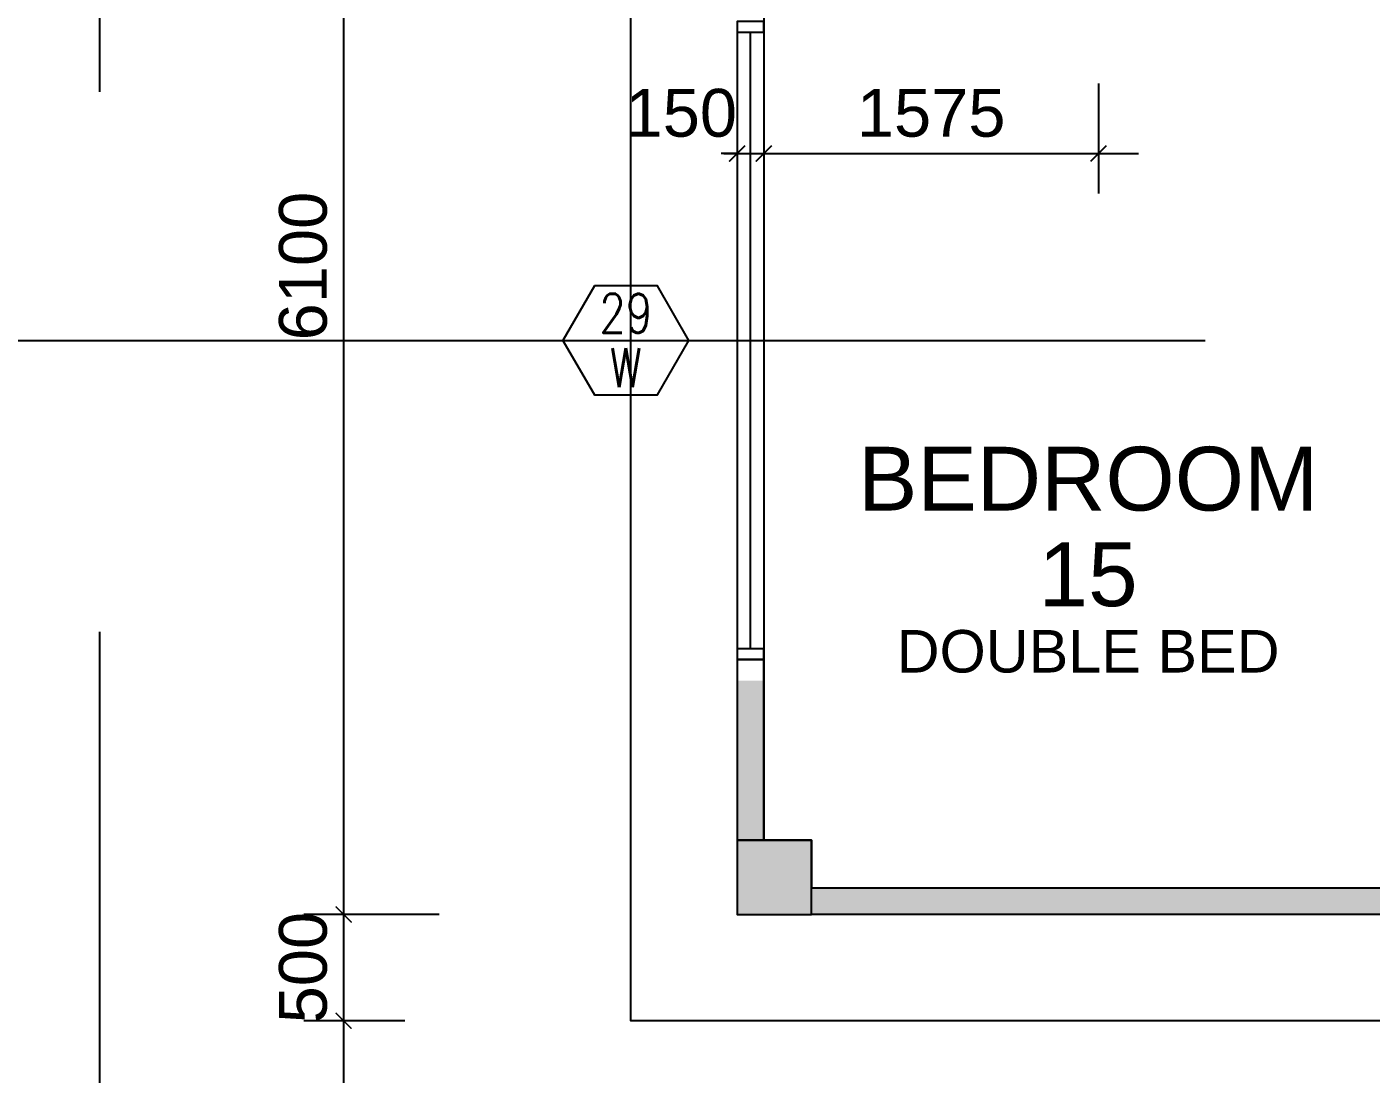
# Model space of a CAD drawing. Header units: millimetres. Extents: x 0 to 70486, y 148 to 42536.
# Drawn here: x 8159 to 14481, y 16467 to 21393 of the extents above; entities that cross this region are included whole.
import ezdxf
from ezdxf.enums import TextEntityAlignment as Align

# ---------------------------------------------------------------- set-up
doc = ezdxf.new("R2010")
doc.units = ezdxf.units.MM
doc.linetypes.add('CENTERX2', pattern=[101.6, 63.5, -12.7, 12.7, -12.7])
doc.layers.get('Defpoints').update_dxf_attribs({"color": 8})
for name, color, linetype in [('Architectural Features', 8, 'Continuous'), ('GBP Dim', 8, 'Continuous'), ('GBP Text 200', 8, 'Continuous'), ('GBP Text 250', 8, 'Continuous'), ('grid', 8, 'CENTERX2'), ('hatch', 8, 'Continuous'), ('TEXT Ref', 8, 'Continuous'), ('WALL-NEW', 8, 'Continuous'), ('WALL-STRUCTURE', 8, 'Continuous'), ('WINDOW', 8, 'Continuous'), ('Window Mark', 8, 'Continuous'), ('zzz-room mix', 8, 'Continuous')]:
    doc.layers.add(name, color=color, linetype=linetype)
doc.styles.add('BH', font='arial.ttf')
doc.styles.add('ROMANS', font='romans.shx')
doc.dimstyles.new('200 GBP', dxfattribs={"dimscale": 1.5, "dimtxt": 150, "dimasz": 50, "dimexe": 125, "dimexo": 50, "dimgap": 50, "dimtad": 1, "dimdec": 0, "dimzin": 0, "dimdsep": 46, "dimtxsty": 'BH', "dimblk": 'ARCHTICK', "dimcen": 0.09, "dimdle": 125, "dimclrd": 9, "dimclre": 9, "dimclrt": 1, "dimadec": 0, "dimazin": 0, "dimtfac": 1, "dimtdec": 0, "dimtix": 1, "dimtmove": 2, "dimatfit": 3, "dimldrblk": 'ARCHTICK', "dimfxl": 300, "dimfxlon": 1, "dimtolj": 1, "dimtzin": 0, "dimarcsym": 0})

# ---------------------------------------------------------------- blocks, each defined once
blk = doc.blocks.new('_ArchTick')
at = {"color": 0, "const_width": 0.1}
blk.add_lwpolyline([(0.5, 0.5), (-0.5, -0.5)], dxfattribs=at)
blk = doc.blocks.new('*D291')
at = {"layer": 'Defpoints', "color": 0, "transparency": 16777216}
for p in [(9648.5, 23317.7), (9648.3, 17217.7), (9648.3, 17217.7)]:
    blk.add_point(p, dxfattribs=at)
at = {"layer": 'GBP Dim', "color": 9, "lineweight": -2, "transparency": 16777216}
for p, q in [((9648.3, 23505.2), (9648.3, 17030.2)), ((9648.3, 23317.7), (9460.8, 23317.7)), ((9648.3, 17217.7), (9460.8, 17217.7))]:
    blk.add_line(p, q, dxfattribs=at)
at = {"layer": 'GBP Dim', "color": 9, "lineweight": -2, "transparency": 16777216, "xscale": 75, "yscale": 75, "zscale": 75}
for p, rotation in [((9648.3, 23317.7), 90), ((9648.3, 17217.7), 270)]:
    blk.add_blockref('_ArchTick', p, dxfattribs=dict(at, rotation=rotation))
at = {"layer": 'GBP Dim', "transparency": 16777216, "insert": (9458.4, 20267.7), "char_height": 225, "attachment_point": 5, "rotation": 90, "style": 'BH'}
blk.add_mtext('\\A1;6100', dxfattribs=at)
blk = doc.blocks.new('*D292')
at = {"layer": 'Defpoints', "color": 0, "transparency": 16777216}
for p in [(9648.3, 16717.7), (9648.3, 13417.8), (9648.3, 13417.8)]:
    blk.add_point(p, dxfattribs=at)
at = {"layer": 'GBP Dim', "color": 9, "lineweight": -2, "transparency": 16777216}
for p, q in [((9648.3, 16905.2), (9648.3, 13230.3)), ((9648.3, 16717.7), (9460.8, 16717.7)), ((9648.3, 13417.8), (9460.8, 13417.8))]:
    blk.add_line(p, q, dxfattribs=at)
at = {"layer": 'GBP Dim', "color": 9, "lineweight": -2, "transparency": 16777216, "xscale": 75, "yscale": 75, "zscale": 75}
for p, rotation in [((9648.3, 16717.7), 90), ((9648.3, 13417.8), 270)]:
    blk.add_blockref('_ArchTick', p, dxfattribs=dict(at, rotation=rotation))
at = {"layer": 'GBP Dim', "transparency": 16777216, "insert": (9458.3, 15067.8), "char_height": 225, "attachment_point": 5, "rotation": 90, "style": 'BH'}
blk.add_mtext('\\A1;3300', dxfattribs=at)
blk = doc.blocks.new('*D392')
at = {"layer": 'Defpoints', "color": 0, "transparency": 16777216}
for p in [(11624.3, 21200.7), (13199, 21200.7), (13199, 20797.2)]:
    blk.add_point(p, dxfattribs=at)
at = {"layer": 'GBP Dim', "color": 9, "lineweight": -2, "transparency": 16777216}
for p, q in [((11624.3, 21125.7), (11624.3, 20609.7)), ((13199, 21125.7), (13199, 20609.7)), ((11436.8, 20797.2), (13386.5, 20797.2))]:
    blk.add_line(p, q, dxfattribs=at)
at = {"layer": 'GBP Dim', "color": 9, "lineweight": -2, "transparency": 16777216, "xscale": 75, "yscale": 75, "zscale": 75, "rotation": 180}
blk.add_blockref('_ArchTick', (11624.3, 20797.2), dxfattribs=at)
at = {"layer": 'GBP Dim', "color": 9, "lineweight": -2, "transparency": 16777216, "xscale": 75, "yscale": 75, "zscale": 75}
blk.add_blockref('_ArchTick', (13199, 20797.2), dxfattribs=at)
at = {"layer": 'GBP Dim', "transparency": 16777216, "insert": (12411.7, 20987.1), "char_height": 225, "attachment_point": 5, "style": 'BH'}
blk.add_mtext('\\A1;1575', dxfattribs=at)
blk = doc.blocks.new('MISCWINDOWS')
blk.add_line((-4.041, 0), (4.041, 0))
blk.add_lwpolyline([(-2.021, 3.5), (-4.041, 0), (-2.021, -3.5), (2.021, -3.5), (4.041, 0), (2.021, 3.5)], close=True)
at = {"style": 'BH'}
for tag, p in [('MARK_NUMBER', (0, 1.75)), ('DWG_NUMBER', (0, -1.75))]:
    blk.add_attdef(tag, text='', height=2.5, dxfattribs=at).set_placement(p, align=Align.MIDDLE_CENTER)
blk = doc.blocks.new('*D427')
at = {"layer": 'Defpoints', "color": 0, "transparency": 16777216}
for p in [(10316.7, 17217.8, 0), (9648.3, 16717.7), (10011.6, 16717.7, 0)]:
    blk.add_point(p, dxfattribs=at)
at = {"layer": 'GBP Dim', "color": 9, "lineweight": -2, "transparency": 16777216}
for p, q in [((9648.3, 17405.3), (9648.3, 16530.2)), ((10098.3, 17217.8), (9460.8, 17217.8)), ((9936.6, 16717.7), (9460.8, 16717.7))]:
    blk.add_line(p, q, dxfattribs=at)
at = {"layer": 'GBP Dim', "color": 9, "lineweight": -2, "transparency": 16777216, "xscale": 75, "yscale": 75, "zscale": 75}
for p, rotation in [((9648.3, 17217.8), 90), ((9648.3, 16717.7), 270)]:
    blk.add_blockref('_ArchTick', p, dxfattribs=dict(at, rotation=rotation))
at = {"layer": 'GBP Dim', "transparency": 16777216, "insert": (9458.4, 16967.7), "char_height": 225, "attachment_point": 5, "rotation": 90, "style": 'BH'}
blk.add_mtext('\\A1;500', dxfattribs=at)
blk = doc.blocks.new('*D493')
at = {"layer": 'Defpoints', "color": 0, "transparency": 16777216}
for p in [(11499, 21200.7), (11624, 21200.7), (11624, 20797.2)]:
    blk.add_point(p, dxfattribs=at)
at = {"layer": 'GBP Dim', "color": 9, "lineweight": -2, "transparency": 16777216}
for p, q in [((11499, 21125.7), (11499, 20609.7)), ((11624, 21125.7), (11624, 20609.7)), ((11499, 20797.2), (11424, 20797.2)), ((11499, 20797.2), (11624, 20797.2)), ((11624, 20797.2), (11699, 20797.2))]:
    blk.add_line(p, q, dxfattribs=at)
at = {"layer": 'GBP Dim', "color": 9, "lineweight": -2, "transparency": 16777216, "xscale": 75, "yscale": 75, "zscale": 75}
blk.add_blockref('_ArchTick', (11499, 20797.2), dxfattribs=at)
at = {"layer": 'GBP Dim', "color": 9, "lineweight": -2, "transparency": 16777216, "xscale": 75, "yscale": 75, "zscale": 75, "rotation": 180}
blk.add_blockref('_ArchTick', (11624, 20797.2), dxfattribs=at)
at = {"layer": 'GBP Dim', "transparency": 16777216, "insert": (11236.5, 20987.1), "char_height": 225, "attachment_point": 5, "style": 'BH'}
blk.add_mtext('\\A1;150', dxfattribs=at)
blk = doc.blocks.new('A$C65CE4B9A')
at = {"layer": 'grid', "ltscale": 200}
for p, q in [((-59000, 10500), (-59000, -20450)), ((-66500, -8450), (0, -8450))]:
    blk.add_line(p, q, dxfattribs=at)

msp = doc.modelspace()

# ---------------------------------------------------------------- hatches: boundary and pattern name
at = {"layer": 'hatch'}
h = msp.add_hatch(dxfattribs=at)
h.set_pattern_fill('AR-CONC', color=256, scale=50, style=0)
h.set_pattern_definition([(50, (-580552.97, 738548.02), (358.63009, -31.37607), [37.5, -412.5]), (355, (-580552.97, 738548.02), (-69.37567, 376.09607), [30, -330]), (100.4514, (-580523.1, 738545.4), (289.25469, 344.71977), [31.8701, -350.57106]), (46.1842, (-580552.97, 738648), (533.62052, -82.7595), [56.25, -618.75]), (96.6356, (-580508.5, 738641.1), (467.33135, 487.05894), [47.80514, -525.8565]), (351.1842, (-580553, 738648), (467.33097, 487.0593), [45, -495]), (21, (-580502.97, 738623.02), (298.45353, -201.309445), [37.5, -412.5]), (326, (-580502.97, 738623.02), (121.65767, 362.57502), [30, -330]), (71.4514, (-580478.1, 738606.24), (420.11131, 161.26525), [31.8701, -350.57106]), (37.5, (-580552.97, 738548.02), (6.079928, 166.446927), [0, -326, 0, -335, 0, -331.25]), (7.5, (-580552.97, 738548.02), (131.53477, 197.205856), [0, -191, 0, -318.5, 0, -126.25]), (327.5, (-580664.47, 738548.02), (266.911218, -11.277436), [0, -125, 0, -390, 0, -517.5]), (317.5, (-580714.47, 738548.02), (291.593085, 50.05249), [0, -162.5, 0, -259, 0, -367.5])])
h.paths.add_polyline_path([(17181.5, 17417.7), (17181.5, 17217.7), (21674, 17217.8), (21674, 19917.8), (21674, 20517.8), (21474, 20517.8), (21474, 19917.8), (21474, 17417.8)])
h.paths.add_polyline_path([(17181.5, 17217.7), (17181.5, 17417.7), (15949, 17417.7), (15949, 19817.8), (20359, 19817.8), (20359, 20017.8), (15749, 20017.8), (15749, 17217.7)])
edge = h.paths.add_edge_path()
edge.add_line((15749, 17342.8), (15749, 17217.8))
edge.add_line((15749, 17217.8), (11674, 17217.7))
edge.add_line((11674, 17217.7), (11499, 17217.7))
edge.add_line((11499, 17217.7), (11499, 18317.7))
edge.add_line((11499, 18317.7), (11624, 18317.7))
edge.add_line((11624, 18317.7), (11624, 17567.7))
edge.add_line((11624, 17567.7), (11849, 17567.7))
edge.add_line((11849, 17567.7), (11849, 17342.8))
edge.add_line((11849, 17342.8), (15749, 17342.8))

# ---------------------------------------------------------------- linework, layer by layer
at = {"layer": 'Architectural Features', "ltscale": 50}
msp.add_lwpolyline([(17399, 17217.8), (17399, 16717.8), (10999.9, 16717.8), (10999.9, 23317.7)], dxfattribs=at)
at = {"layer": 'WALL-NEW'}
for points in [[(11624.2, 18417.7), (11499.2, 18417.7), (11499, 17567.7), (11624, 17567.7)], [(11849, 17342.8), (15749, 17342.8), (15749, 17217.8), (11849, 17217.8)]]:
    msp.add_lwpolyline(points, close=True, dxfattribs=at)
at = {"layer": 'WALL-STRUCTURE'}
msp.add_lwpolyline([(11849, 17567.7), (11499, 17567.7), (11499, 17217.7), (11849, 17217.7)], close=True, dxfattribs=at)
at = {"layer": 'WINDOW', "elevation": 0}
for points in [[(11499, 21367.7), (11624.3, 21367.7), (11624.3, 21417.7), (11499, 21417.7)], [(11499.2, 18417.7), (11624.2, 18417.7), (11624.2, 18467.7), (11499.2, 18467.7)]]:
    msp.add_lwpolyline(points, close=True, dxfattribs=at)
at = {"layer": 'WINDOW'}
for points in [[(11499, 21367.7), (11499.2, 18467.7)], [(11561.7, 18467.7), (11561.5, 21367.7)], [(11624.3, 21367.7), (11624.2, 18467.7)]]:
    msp.add_lwpolyline(points, dxfattribs=at)
at = {"layer": 'zzz-room mix'}
msp.add_lwpolyline([(13324, 28242.8), (13324, 27267.7), (13699, 27267.7), (13699, 26267.7), (13324, 26267.7), (13324, 24439), (11624, 24438.9), (11624, 17567.7), (11849, 17567.7), (11849, 17342.8), (15749, 17342.8), (15749, 20017.8), (18709, 20017.8), (18709, 21617.9), (15974, 21617.8), (15974, 23414), (18709, 23414), (18709, 24364), (17249, 24364), (17249, 28242.8)], close=True, dxfattribs=at)

# ---------------------------------------------------------------- block references
at = {"layer": 'TEXT Ref'}
msp.add_blockref('A$C65CE4B9A', (67500, 28367.9), dxfattribs=at)
at = {"layer": 'Window Mark'}
ref = msp.add_blockref('MISCWINDOWS', (10975.9, 19917.7), dxfattribs=dict(at, xscale=73.25, yscale=73.25, zscale=73.25))
ref.add_attrib('MARK_NUMBER', '29', dxfattribs={"layer": '0', "height": 183.12, "style": 'ROMANS', "width": 0.8}).set_placement((10975.9, 20045.9), align=Align.MIDDLE_CENTER)
ref.add_attrib('DWG_NUMBER', 'W', dxfattribs={"layer": '0', "height": 183.1, "style": 'ROMANS', "width": 0.8}).set_placement((10975.9, 19789.6), align=Align.MIDDLE_CENTER)

# ---------------------------------------------------------------- texts
at = {"layer": 'GBP Text 200', "style": 'BH'}
msp.add_text('DOUBLE BED', height=200, dxfattribs=at).set_placement((13149.9, 18355.7), align=Align.CENTER)
at = {"layer": 'GBP Text 250', "style": 'BH'}
for s, p in [('BEDROOM', (13149.9, 19117.7)), ('15', (13149.9, 18667.7))]:
    msp.add_text(s, height=300, dxfattribs=at).set_placement(p, align=Align.CENTER)

# ---------------------------------------------------------------- dimensions: what is measured, and where the dimension line sits
at = {"layer": 'GBP Dim'}
for base, p1, p2, picture, middle in [((9648.3, 17217.7), (9648.5, 23317.7), (9648.3, 17217.7), '*D291', (9458.4, 20267.7)), ((9648.3, 13417.8), (9648.3, 16717.7), (9648.3, 13417.8), '*D292', (9458.3, 15067.8))]:
    dim = msp.add_linear_dim(base=base, p1=p1, p2=p2, angle=90, dimstyle='200 GBP', override={"dimclrt": 256}, dxfattribs=at)
    dim.commit()
    dim.dimension.update_dxf_attribs({"geometry": picture, "text_midpoint": middle})
dim = msp.add_linear_dim(base=(11624, 20797.2), p1=(11499, 21200.7), p2=(11624, 21200.7), text='150', dimstyle='200 GBP', override={"dimclrt": 256}, dxfattribs=at)
dim.commit()
dim.dimension.update_dxf_attribs({"geometry": '*D493', "text_midpoint": (11236.5, 20987.1), "dimtype": 160})
dim = msp.add_linear_dim(base=(13199, 20797.2), p1=(11624.3, 21200.7), p2=(13199, 21200.7), dimstyle='200 GBP', override={"dimclrt": 256}, dxfattribs=at)
dim.commit()
dim.dimension.update_dxf_attribs({"geometry": '*D392', "text_midpoint": (12411.7, 20987.1)})
dim = msp.add_linear_dim(base=(9648.3, 16717.7), p1=(10316.7, 17217.7, 0), p2=(10011.6, 16717.7, 0), angle=90, dimstyle='200 GBP', override={"dimclrt": 256}, dxfattribs=at)
dim.commit()
dim.dimension.update_dxf_attribs({"geometry": '*D427', "text_midpoint": (9458.4, 16967.7), "dimtype": 160})

doc.saveas('drawing.dxf')
